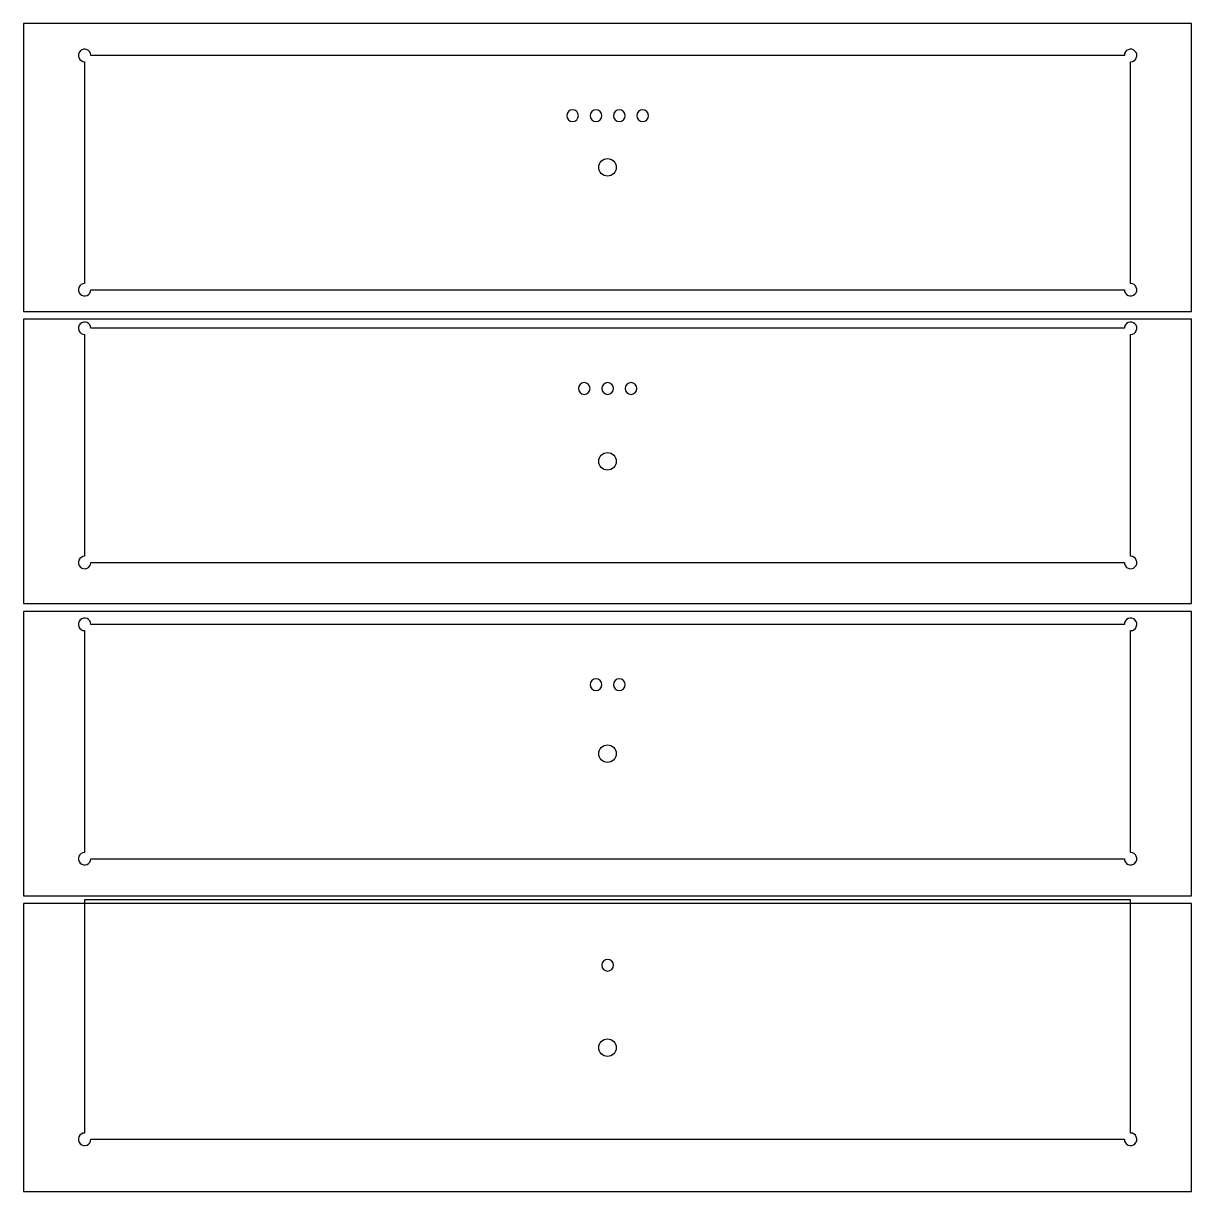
# Model space of a CAD drawing. Header units: millimetres. Extents: x 144 to 443, y 82 to 381.
import ezdxf

# ---------------------------------------------------------------- set-up
doc = ezdxf.new("R2010")
doc.units = ezdxf.units.MM

msp = doc.modelspace()

# ---------------------------------------------------------------- linework, layer by layer
at = {"color": 4}
for points in [[(143.622, 307.5179), (443.422, 307.5179), (443.422, 381.4179), (143.622, 381.4179)], [(143.622, 232.5179), (443.422, 232.5179), (443.422, 305.5179), (143.622, 305.5179)], [(143.622, 157.5179), (443.422, 157.5179), (443.422, 230.5179), (143.622, 230.5179)], [(143.622, 81.6179), (443.422, 81.6179), (443.422, 155.5179), (143.622, 155.5179)]]:
    msp.add_lwpolyline(points, close=True, dxfattribs=at)
for centre in [(293.522, 344.4679), (293.522, 269.0179), (293.522, 194.0179), (293.522, 118.5679)]:
    msp.add_circle(centre, 2.25, dxfattribs=at)
at = {"layer": 'выборка 1 мм', "color": 2}
for points in [[(159.352, 314.6579, 2.414214), (160.952, 313.0579), (426.152, 313.0579, 2.414214), (427.752, 314.6579), (427.752, 371.5879, 2.414214), (426.152, 373.1879), (160.952, 373.1879, 2.414214), (159.352, 371.5879)], [(159.352, 244.6579, 2.414214), (160.952, 243.0579), (426.152, 243.0579, 2.414214), (427.752, 244.6579), (427.752, 301.5879, 2.414214), (426.152, 303.1879), (160.952, 303.1879, 2.414214), (159.352, 301.5879)], [(159.352, 168.6579, 2.414214), (160.952, 167.0579), (426.152, 167.0579, 2.414214), (427.752, 168.6579), (427.752, 225.5879, 2.414214), (426.152, 227.1879), (160.952, 227.1879, 2.414214), (159.352, 225.5879)], [(159.352, 96.6579, 2.414214), (160.952, 95.0579), (426.152, 95.0579, 2.414214), (427.752, 96.6579), (427.752, 156.5179), (159.352, 156.5179)]]:
    msp.add_lwpolyline(points, format="xyb", close=True, dxfattribs=at)
at = {"layer": 'метки 0,5 мм', "color": 2}
for points in [[(286.0588, 357.7189, 1), (283.0588, 357.7189, 1)], [(292.0588, 357.7189, 1), (289.0588, 357.7189, 1)], [(298.0588, 357.7189, 1), (295.0588, 357.7189, 1)], [(304.0588, 357.7189, 1), (301.0588, 357.7189, 1)], [(289.0588, 287.7189, 1), (286.0588, 287.7189, 1)], [(295.0588, 287.7189, 1), (292.0588, 287.7189, 1)], [(301.0588, 287.7189, 1), (298.0588, 287.7189, 1)], [(292.0588, 211.7189, 1), (289.0588, 211.7189, 1)], [(298.0588, 211.7189, 1), (295.0588, 211.7189, 1)], [(295.0588, 139.7189, 1), (292.0588, 139.7189, 1)]]:
    msp.add_lwpolyline(points, format="xyb", close=True, dxfattribs=at)

doc.saveas('drawing.dxf')
